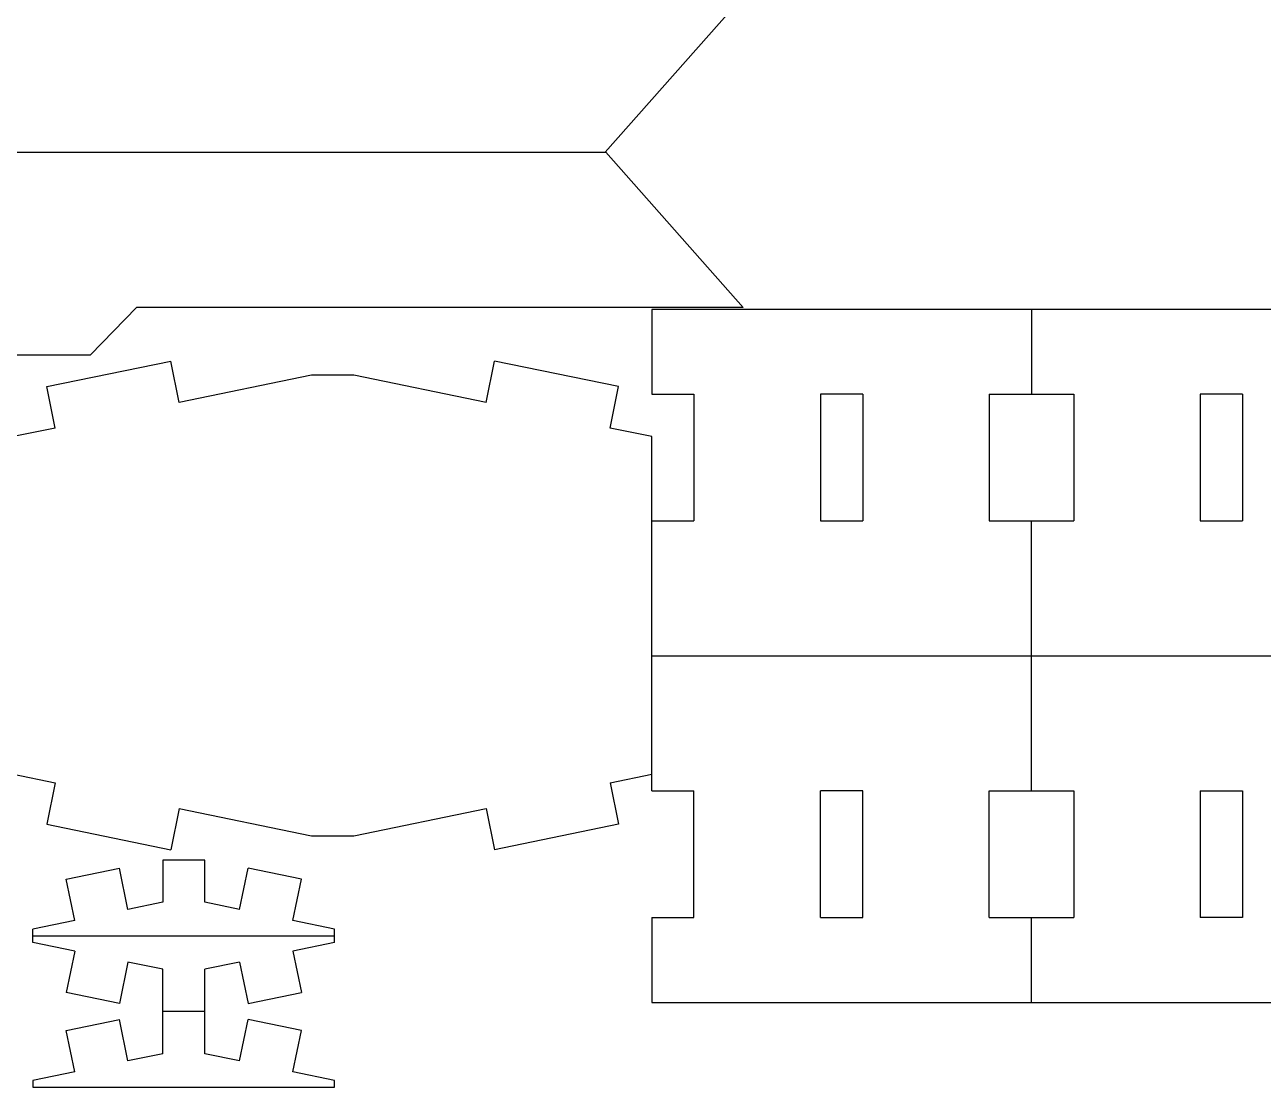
# Model space of a CAD drawing. Header units: inches. Extents: x -247 to 805, y -194 to 990.
# Drawn here: x 132.8 to 462.9, y 194.5 to 477.7 of the extents above; entities that cross this region are included whole.
import ezdxf

# ---------------------------------------------------------------- set-up
doc = ezdxf.new("R2010")
doc.units = ezdxf.units.IN
doc.header["$MEASUREMENT"] = 0
doc.layers.add('Capa 1', color=7, linetype='Continuous')

# ---------------------------------------------------------------- blocks, each defined once
blk = doc.blocks.new('block 145')
at = {"layer": 'Capa 1', "color": 7, "lineweight": 25, "true_color": 0xffffff}
blk.add_lwpolyline([(134.93, 196.28), (134.93, 194.48)], dxfattribs=at)
blk = doc.blocks.new('block 146')
at = {"layer": 'Capa 1', "color": 7, "lineweight": 25, "true_color": 0xffffff}
blk.add_lwpolyline([(134.93, 233.05), (134.93, 236.65)], dxfattribs=at)
blk = doc.blocks.new('block 147')
at = {"layer": 'Capa 1', "color": 7, "lineweight": 25, "true_color": 0xffffff}
blk.add_lwpolyline([(140.92, 275.62), (138.65, 264.6)], dxfattribs=at)
blk = doc.blocks.new('block 148')
at = {"layer": 'Capa 1', "color": 7, "lineweight": 25, "true_color": 0xffffff}
blk.add_lwpolyline([(146.09, 230.75), (143.82, 219.73)], dxfattribs=at)
blk = doc.blocks.new('block 173')
at = {"layer": 'Capa 1', "color": 7, "lineweight": 25, "true_color": 0xffffff}
blk.add_lwpolyline([(169.54, 255.04), (169.54, 243.79)], dxfattribs=at)
blk = doc.blocks.new('block 174')
at = {"layer": 'Capa 1', "color": 7, "lineweight": 25, "true_color": 0xffffff}
blk.add_lwpolyline([(169.54, 203.41), (169.54, 225.91)], dxfattribs=at)
blk = doc.blocks.new('block 175')
at = {"layer": 'Capa 1', "color": 7, "lineweight": 25, "true_color": 0xffffff}
blk.add_lwpolyline([(160.28, 227.82), (158.01, 216.8)], dxfattribs=at)
blk = doc.blocks.new('block 176')
at = {"layer": 'Capa 1', "color": 7, "lineweight": 25, "true_color": 0xffffff}
blk.add_lwpolyline([(173.98, 268.8), (171.71, 257.79)], dxfattribs=at)
blk = doc.blocks.new('block 177')
at = {"layer": 'Capa 1', "color": 7, "lineweight": 25, "true_color": 0xffffff}
blk.add_lwpolyline([(169.54, 203.41), (160.28, 201.5)], dxfattribs=at)
blk = doc.blocks.new('block 178')
at = {"layer": 'Capa 1', "color": 7, "lineweight": 25, "true_color": 0xffffff}
blk.add_lwpolyline([(146.09, 198.58), (134.93, 196.28)], dxfattribs=at)
blk = doc.blocks.new('block 180')
at = {"layer": 'Capa 1', "color": 7, "lineweight": 25, "true_color": 0xffffff}
blk.add_lwpolyline([(192.32, 216.8), (206.51, 219.73)], dxfattribs=at)
blk = doc.blocks.new('block 181')
at = {"layer": 'Capa 1', "color": 7, "lineweight": 25, "true_color": 0xffffff}
blk.add_lwpolyline([(143.82, 209.6), (158.01, 212.52)], dxfattribs=at)
blk = doc.blocks.new('block 189')
at = {"layer": 'Capa 1', "color": 7, "lineweight": 25, "true_color": 0xffffff}
blk.add_lwpolyline([(134.93, 194.48), (215.39, 194.48)], dxfattribs=at)
blk = doc.blocks.new('block 190')
at = {"layer": 'Capa 1', "color": 7, "lineweight": 25, "true_color": 0xffffff}
blk.add_lwpolyline([(180.79, 214.66), (169.54, 214.66)], dxfattribs=at)
blk = doc.blocks.new('block 197')
at = {"layer": 'Capa 1', "color": 7, "lineweight": 25, "true_color": 0xffffff}
blk.add_lwpolyline([(215.39, 196.28), (204.24, 198.58)], dxfattribs=at)
blk = doc.blocks.new('block 198')
at = {"layer": 'Capa 1', "color": 7, "lineweight": 25, "true_color": 0xffffff}
blk.add_lwpolyline([(190.04, 201.5), (180.79, 203.41)], dxfattribs=at)
blk = doc.blocks.new('block 199')
at = {"layer": 'Capa 1', "color": 7, "lineweight": 25, "true_color": 0xffffff}
blk.add_lwpolyline([(146.09, 198.58), (143.82, 209.6)], dxfattribs=at)
blk = doc.blocks.new('block 200')
at = {"layer": 'Capa 1', "color": 7, "lineweight": 25, "true_color": 0xffffff}
blk.add_lwpolyline([(146.09, 238.95), (143.82, 249.97)], dxfattribs=at)
blk = doc.blocks.new('block 201')
at = {"layer": 'Capa 1', "color": 7, "lineweight": 25, "true_color": 0xffffff}
blk.add_lwpolyline([(160.28, 201.5), (158.01, 212.52)], dxfattribs=at)
blk = doc.blocks.new('block 202')
at = {"layer": 'Capa 1', "color": 7, "lineweight": 25, "true_color": 0xffffff}
blk.add_lwpolyline([(160.28, 241.88), (158.01, 252.9)], dxfattribs=at)
blk = doc.blocks.new('block 205')
at = {"layer": 'Capa 1', "color": 7, "lineweight": 25, "true_color": 0xffffff}
blk.add_lwpolyline([(180.79, 203.41), (180.79, 225.91)], dxfattribs=at)
blk = doc.blocks.new('block 206')
at = {"layer": 'Capa 1', "color": 7, "lineweight": 25, "true_color": 0xffffff}
blk.add_lwpolyline([(180.79, 243.79), (180.79, 255.04)], dxfattribs=at)
blk = doc.blocks.new('block 208')
at = {"layer": 'Capa 1', "color": 7, "lineweight": 25, "true_color": 0xffffff}
blk.add_lwpolyline([(190.04, 241.88), (192.32, 252.9)], dxfattribs=at)
blk = doc.blocks.new('block 209')
at = {"layer": 'Capa 1', "color": 7, "lineweight": 25, "true_color": 0xffffff}
blk.add_lwpolyline([(190.04, 201.5), (192.32, 212.52)], dxfattribs=at)
blk = doc.blocks.new('block 210')
at = {"layer": 'Capa 1', "color": 7, "lineweight": 25, "true_color": 0xffffff}
blk.add_lwpolyline([(204.24, 238.95), (206.51, 249.97)], dxfattribs=at)
blk = doc.blocks.new('block 211')
at = {"layer": 'Capa 1', "color": 7, "lineweight": 25, "true_color": 0xffffff}
blk.add_lwpolyline([(204.24, 198.58), (206.51, 209.6)], dxfattribs=at)
blk = doc.blocks.new('block 213')
at = {"layer": 'Capa 1', "color": 7, "lineweight": 25, "true_color": 0xffffff}
blk.add_lwpolyline([(215.39, 233.05), (204.24, 230.75)], dxfattribs=at)
blk = doc.blocks.new('block 214')
at = {"layer": 'Capa 1', "color": 7, "lineweight": 25, "true_color": 0xffffff}
blk.add_lwpolyline([(190.04, 227.82), (180.79, 225.91)], dxfattribs=at)
blk = doc.blocks.new('block 216')
at = {"layer": 'Capa 1', "color": 7, "lineweight": 25, "true_color": 0xffffff}
blk.add_lwpolyline([(291.07, 264.6), (258.02, 257.79)], dxfattribs=at)
blk = doc.blocks.new('block 217')
at = {"layer": 'Capa 1', "color": 7, "lineweight": 25, "true_color": 0xffffff}
blk.add_lwpolyline([(169.54, 243.79), (160.28, 241.88)], dxfattribs=at)
blk = doc.blocks.new('block 218')
at = {"layer": 'Capa 1', "color": 7, "lineweight": 25, "true_color": 0xffffff}
blk.add_lwpolyline([(146.09, 238.95), (134.93, 236.65)], dxfattribs=at)
blk = doc.blocks.new('block 219')
at = {"layer": 'Capa 1', "color": 7, "lineweight": 25, "true_color": 0xffffff}
blk.add_lwpolyline([(299.91, 217.09), (502.41, 217.09)], dxfattribs=at)
blk = doc.blocks.new('block 220')
at = {"layer": 'Capa 1', "color": 7, "lineweight": 25, "true_color": 0xffffff}
blk.add_lwpolyline([(134.93, 234.85), (215.39, 234.85)], dxfattribs=at)
blk = doc.blocks.new('block 222')
at = {"layer": 'Capa 1', "color": 7, "lineweight": 25, "true_color": 0xffffff}
blk.add_lwpolyline([(457.41, 239.69), (446.16, 239.69)], dxfattribs=at)
blk = doc.blocks.new('block 223')
at = {"layer": 'Capa 1', "color": 7, "lineweight": 25, "true_color": 0xffffff}
blk.add_lwpolyline([(299.91, 239.69), (311.16, 239.69)], dxfattribs=at)
blk = doc.blocks.new('block 224')
at = {"layer": 'Capa 1', "color": 7, "lineweight": 25, "true_color": 0xffffff}
blk.add_lwpolyline([(344.91, 239.69), (356.16, 239.69)], dxfattribs=at)
blk = doc.blocks.new('block 225')
at = {"layer": 'Capa 1', "color": 7, "lineweight": 25, "true_color": 0xffffff}
blk.add_lwpolyline([(389.91, 239.69), (412.41, 239.69)], dxfattribs=at)
blk = doc.blocks.new('block 226')
at = {"layer": 'Capa 1', "color": 7, "lineweight": 25, "true_color": 0xffffff}
blk.add_lwpolyline([(158.01, 216.8), (143.82, 219.73)], dxfattribs=at)
blk = doc.blocks.new('block 227')
at = {"layer": 'Capa 1', "color": 7, "lineweight": 25, "true_color": 0xffffff}
blk.add_lwpolyline([(206.51, 209.6), (192.32, 212.52)], dxfattribs=at)
blk = doc.blocks.new('block 231')
at = {"layer": 'Capa 1', "color": 7, "lineweight": 25, "true_color": 0xffffff}
blk.add_lwpolyline([(169.54, 225.91), (160.28, 227.82)], dxfattribs=at)
blk = doc.blocks.new('block 232')
at = {"layer": 'Capa 1', "color": 7, "lineweight": 25, "true_color": 0xffffff}
blk.add_lwpolyline([(146.09, 230.75), (134.93, 233.05)], dxfattribs=at)
blk = doc.blocks.new('block 236')
at = {"layer": 'Capa 1', "color": 7, "lineweight": 25, "true_color": 0xffffff}
blk.add_lwpolyline([(140.92, 370.2), (138.65, 381.22)], dxfattribs=at)
blk = doc.blocks.new('block 237')
at = {"layer": 'Capa 1', "color": 7, "lineweight": 25, "true_color": 0xffffff}
blk.add_lwpolyline([(190.04, 227.82), (192.32, 216.8)], dxfattribs=at)
blk = doc.blocks.new('block 238')
at = {"layer": 'Capa 1', "color": 7, "lineweight": 25, "true_color": 0xffffff}
blk.add_lwpolyline([(215.39, 194.48), (215.39, 196.28)], dxfattribs=at)
blk = doc.blocks.new('block 239')
at = {"layer": 'Capa 1', "color": 7, "lineweight": 25, "true_color": 0xffffff}
blk.add_lwpolyline([(215.39, 233.05), (215.39, 236.65)], dxfattribs=at)
blk = doc.blocks.new('block 241')
at = {"layer": 'Capa 1', "color": 7, "lineweight": 25, "true_color": 0xffffff}
blk.add_lwpolyline([(255.74, 377.02), (258.02, 388.04)], dxfattribs=at)
blk = doc.blocks.new('block 245')
at = {"layer": 'Capa 1', "color": 7, "lineweight": 25, "true_color": 0xffffff}
blk.add_lwpolyline([(220.49, 261.53), (255.74, 268.8)], dxfattribs=at)
blk = doc.blocks.new('block 246')
at = {"layer": 'Capa 1', "color": 7, "lineweight": 25, "true_color": 0xffffff}
blk.add_lwpolyline([(288.8, 275.62), (299.91, 277.91)], dxfattribs=at)
blk = doc.blocks.new('block 247')
at = {"layer": 'Capa 1', "color": 7, "lineweight": 25, "true_color": 0xffffff}
blk.add_lwpolyline([(143.82, 249.97), (158.01, 252.9)], dxfattribs=at)
blk = doc.blocks.new('block 251')
at = {"layer": 'Capa 1', "color": 7, "lineweight": 25, "true_color": 0xffffff}
blk.add_lwpolyline([(180.79, 255.04), (169.54, 255.04)], dxfattribs=at)
blk = doc.blocks.new('block 256')
at = {"layer": 'Capa 1', "color": 7, "lineweight": 25, "true_color": 0xffffff}
blk.add_lwpolyline([(209.24, 261.53), (220.49, 261.53)], dxfattribs=at)
blk = doc.blocks.new('block 257')
at = {"layer": 'Capa 1', "color": 7, "lineweight": 25, "true_color": 0xffffff}
blk.add_lwpolyline([(215.39, 236.65), (204.24, 238.95)], dxfattribs=at)
blk = doc.blocks.new('block 258')
at = {"layer": 'Capa 1', "color": 7, "lineweight": 25, "true_color": 0xffffff}
blk.add_lwpolyline([(190.04, 241.88), (180.79, 243.79)], dxfattribs=at)
blk = doc.blocks.new('block 259')
at = {"layer": 'Capa 1', "color": 7, "lineweight": 25, "true_color": 0xffffff}
blk.add_lwpolyline([(206.51, 249.97), (192.32, 252.9)], dxfattribs=at)
blk = doc.blocks.new('block 260')
at = {"layer": 'Capa 1', "color": 7, "lineweight": 25, "true_color": 0xffffff}
blk.add_lwpolyline([(138.65, 264.6), (171.71, 257.79)], dxfattribs=at)
blk = doc.blocks.new('block 261')
at = {"layer": 'Capa 1', "color": 7, "lineweight": 25, "true_color": 0xffffff}
blk.add_lwpolyline([(173.98, 377.02), (171.71, 388.04)], dxfattribs=at)
blk = doc.blocks.new('block 262')
at = {"layer": 'Capa 1', "color": 7, "lineweight": 25, "true_color": 0xffffff}
blk.add_lwpolyline([(204.24, 230.75), (206.51, 219.73)], dxfattribs=at)
blk = doc.blocks.new('block 266')
at = {"layer": 'Capa 1', "color": 7, "lineweight": 25, "true_color": 0xffffff}
blk.add_lwpolyline([(288.8, 370.2), (291.07, 381.22)], dxfattribs=at)
blk = doc.blocks.new('block 273')
at = {"layer": 'Capa 1', "color": 7, "lineweight": 25, "true_color": 0xffffff}
blk.add_lwpolyline([(356.16, 273.44), (344.91, 273.44)], dxfattribs=at)
blk = doc.blocks.new('block 274')
at = {"layer": 'Capa 1', "color": 7, "lineweight": 25, "true_color": 0xffffff}
blk.add_lwpolyline([(299.91, 273.44), (311.16, 273.44)], dxfattribs=at)
blk = doc.blocks.new('block 275')
at = {"layer": 'Capa 1', "color": 7, "lineweight": 25, "true_color": 0xffffff}
blk.add_lwpolyline([(389.91, 273.44), (412.41, 273.44)], dxfattribs=at)
blk = doc.blocks.new('block 276')
at = {"layer": 'Capa 1', "color": 7, "lineweight": 25, "true_color": 0xffffff}
blk.add_lwpolyline([(446.16, 273.44), (457.41, 273.44)], dxfattribs=at)
blk = doc.blocks.new('block 277')
at = {"layer": 'Capa 1', "color": 7, "lineweight": 25, "true_color": 0xffffff}
blk.add_lwpolyline([(129.81, 277.91), (140.92, 275.62)], dxfattribs=at)
blk = doc.blocks.new('block 278')
at = {"layer": 'Capa 1', "color": 7, "lineweight": 25, "true_color": 0xffffff}
blk.add_lwpolyline([(173.98, 268.8), (209.24, 261.53)], dxfattribs=at)
blk = doc.blocks.new('block 285')
at = {"layer": 'Capa 1', "color": 7, "lineweight": 25, "true_color": 0xffffff}
blk.add_lwpolyline([(299.91, 309.44), (502.41, 309.44)], dxfattribs=at)
blk = doc.blocks.new('block 288')
at = {"layer": 'Capa 1', "color": 7, "lineweight": 25, "true_color": 0xffffff}
blk.add_lwpolyline([(255.74, 268.8), (258.02, 257.79)], dxfattribs=at)
blk = doc.blocks.new('block 291')
at = {"layer": 'Capa 1', "color": 7, "lineweight": 25, "true_color": 0xffffff}
blk.add_lwpolyline([(299.91, 401.78), (299.91, 379.19)], dxfattribs=at)
blk = doc.blocks.new('block 292')
at = {"layer": 'Capa 1', "color": 7, "lineweight": 25, "true_color": 0xffffff}
blk.add_lwpolyline([(299.91, 239.69), (299.91, 217.09)], dxfattribs=at)
blk = doc.blocks.new('block 293')
at = {"layer": 'Capa 1', "color": 7, "lineweight": 25, "true_color": 0xffffff}
blk.add_lwpolyline([(299.91, 273.44), (299.91, 367.91)], dxfattribs=at)
blk = doc.blocks.new('block 294')
at = {"layer": 'Capa 1', "color": 7, "lineweight": 25, "true_color": 0xffffff}
blk.add_lwpolyline([(311.16, 379.19), (311.16, 345.44)], dxfattribs=at)
blk = doc.blocks.new('block 295')
at = {"layer": 'Capa 1', "color": 7, "lineweight": 25, "true_color": 0xffffff}
blk.add_lwpolyline([(311.16, 239.69), (311.16, 273.44)], dxfattribs=at)
blk = doc.blocks.new('block 297')
at = {"layer": 'Capa 1', "color": 7, "lineweight": 25, "true_color": 0xffffff}
blk.add_lwpolyline([(299.91, 345.44), (311.16, 345.44)], dxfattribs=at)
blk = doc.blocks.new('block 298')
at = {"layer": 'Capa 1', "color": 7, "lineweight": 25, "true_color": 0xffffff}
blk.add_lwpolyline([(344.91, 345.44), (356.16, 345.44)], dxfattribs=at)
blk = doc.blocks.new('block 299')
at = {"layer": 'Capa 1', "color": 7, "lineweight": 25, "true_color": 0xffffff}
blk.add_lwpolyline([(389.91, 345.44), (412.41, 345.44)], dxfattribs=at)
blk = doc.blocks.new('block 300')
at = {"layer": 'Capa 1', "color": 7, "lineweight": 25, "true_color": 0xffffff}
blk.add_lwpolyline([(446.16, 345.44), (457.41, 345.44)], dxfattribs=at)
blk = doc.blocks.new('block 302')
at = {"layer": 'Capa 1', "color": 7, "lineweight": 25, "true_color": 0xffffff}
blk.add_lwpolyline([(288.8, 275.62), (291.07, 264.6)], dxfattribs=at)
blk = doc.blocks.new('block 306')
at = {"layer": 'Capa 1', "color": 7, "lineweight": 25, "true_color": 0xffffff}
blk.add_lwpolyline([(209.24, 384.29), (173.98, 377.02)], dxfattribs=at)
blk = doc.blocks.new('block 307')
at = {"layer": 'Capa 1', "color": 7, "lineweight": 25, "true_color": 0xffffff}
blk.add_lwpolyline([(140.92, 370.2), (129.81, 367.91)], dxfattribs=at)
blk = doc.blocks.new('block 308')
at = {"layer": 'Capa 1', "color": 7, "lineweight": 25, "true_color": 0xffffff}
blk.add_lwpolyline([(138.65, 381.22), (171.71, 388.04)], dxfattribs=at)
blk = doc.blocks.new('block 310')
at = {"layer": 'Capa 1', "color": 7, "lineweight": 25, "true_color": 0xffffff}
blk.add_lwpolyline([(457.41, 379.19), (446.16, 379.19)], dxfattribs=at)
blk = doc.blocks.new('block 311')
at = {"layer": 'Capa 1', "color": 7, "lineweight": 25, "true_color": 0xffffff}
blk.add_lwpolyline([(356.16, 379.19), (344.91, 379.19)], dxfattribs=at)
blk = doc.blocks.new('block 312')
at = {"layer": 'Capa 1', "color": 7, "lineweight": 25, "true_color": 0xffffff}
blk.add_lwpolyline([(299.91, 379.19), (311.16, 379.19)], dxfattribs=at)
blk = doc.blocks.new('block 313')
at = {"layer": 'Capa 1', "color": 7, "lineweight": 25, "true_color": 0xffffff}
blk.add_lwpolyline([(389.91, 379.19), (412.41, 379.19)], dxfattribs=at)
blk = doc.blocks.new('block 317')
at = {"layer": 'Capa 1', "color": 7, "lineweight": 25, "true_color": 0xffffff}
blk.add_lwpolyline([(344.91, 379.19), (344.91, 345.44)], dxfattribs=at)
blk = doc.blocks.new('block 318')
at = {"layer": 'Capa 1', "color": 7, "lineweight": 25, "true_color": 0xffffff}
blk.add_lwpolyline([(344.91, 239.69), (344.91, 273.44)], dxfattribs=at)
blk = doc.blocks.new('block 319')
at = {"layer": 'Capa 1', "color": 7, "lineweight": 25, "true_color": 0xffffff}
blk.add_lwpolyline([(356.16, 379.19), (356.16, 345.44)], dxfattribs=at)
blk = doc.blocks.new('block 320')
at = {"layer": 'Capa 1', "color": 7, "lineweight": 25, "true_color": 0xffffff}
blk.add_lwpolyline([(356.16, 239.69), (356.16, 273.44)], dxfattribs=at)
blk = doc.blocks.new('block 324')
at = {"layer": 'Capa 1', "color": 7, "lineweight": 25, "true_color": 0xffffff}
blk.add_lwpolyline([(220.49, 384.29), (209.24, 384.29)], dxfattribs=at)
blk = doc.blocks.new('block 327')
at = {"layer": 'Capa 1', "color": 7, "lineweight": 25, "true_color": 0xffffff}
blk.add_lwpolyline([(502.41, 401.78), (299.91, 401.78)], dxfattribs=at)
blk = doc.blocks.new('block 328')
at = {"layer": 'Capa 1', "color": 7, "lineweight": 25, "true_color": 0xffffff}
blk.add_lwpolyline([(299.91, 367.91), (288.8, 370.2)], dxfattribs=at)
blk = doc.blocks.new('block 329')
at = {"layer": 'Capa 1', "color": 7, "lineweight": 25, "true_color": 0xffffff}
blk.add_lwpolyline([(255.74, 377.02), (220.49, 384.29)], dxfattribs=at)
blk = doc.blocks.new('block 330')
at = {"layer": 'Capa 1', "color": 7, "lineweight": 25, "true_color": 0xffffff}
blk.add_lwpolyline([(291.07, 381.22), (258.02, 388.04)], dxfattribs=at)
blk = doc.blocks.new('block 331')
at = {"layer": 'Capa 1', "color": 7, "lineweight": 25, "true_color": 0xffffff}
blk.add_lwpolyline([(389.91, 379.19), (389.91, 345.44)], dxfattribs=at)
blk = doc.blocks.new('block 332')
at = {"layer": 'Capa 1', "color": 7, "lineweight": 25, "true_color": 0xffffff}
blk.add_lwpolyline([(389.91, 239.69), (389.91, 273.44)], dxfattribs=at)
blk = doc.blocks.new('block 337')
at = {"layer": 'Capa 1', "color": 7, "lineweight": 25, "true_color": 0xffffff}
blk.add_lwpolyline([(401.16, 401.78), (401.16, 379.19)], dxfattribs=at)
blk = doc.blocks.new('block 338')
at = {"layer": 'Capa 1', "color": 7, "lineweight": 25, "true_color": 0xffffff}
blk.add_lwpolyline([(401.16, 217.09), (401.16, 239.69)], dxfattribs=at)
blk = doc.blocks.new('block 339')
at = {"layer": 'Capa 1', "color": 7, "lineweight": 25, "true_color": 0xffffff}
blk.add_lwpolyline([(401.16, 273.44), (401.16, 345.44)], dxfattribs=at)
blk = doc.blocks.new('block 340')
at = {"layer": 'Capa 1', "color": 7, "lineweight": 25, "true_color": 0xffffff}
blk.add_lwpolyline([(412.41, 379.19), (412.41, 345.44)], dxfattribs=at)
blk = doc.blocks.new('block 341')
at = {"layer": 'Capa 1', "color": 7, "lineweight": 25, "true_color": 0xffffff}
blk.add_lwpolyline([(412.41, 273.44), (412.41, 239.69)], dxfattribs=at)
blk = doc.blocks.new('block 343')
at = {"layer": 'Capa 1', "color": 7, "lineweight": 25, "true_color": 0xffffff}
blk.add_lwpolyline([(446.16, 379.19), (446.16, 345.44)], dxfattribs=at)
blk = doc.blocks.new('block 344')
at = {"layer": 'Capa 1', "color": 7, "lineweight": 25, "true_color": 0xffffff}
blk.add_lwpolyline([(446.16, 273.44), (446.16, 239.69)], dxfattribs=at)
blk = doc.blocks.new('block 345')
at = {"layer": 'Capa 1', "color": 7, "lineweight": 25, "true_color": 0xffffff}
blk.add_lwpolyline([(457.41, 379.19), (457.41, 345.44)], dxfattribs=at)
blk = doc.blocks.new('block 346')
at = {"layer": 'Capa 1', "color": 7, "lineweight": 25, "true_color": 0xffffff}
blk.add_lwpolyline([(457.41, 273.44), (457.41, 239.69)], dxfattribs=at)
blk = doc.blocks.new('block 403')
at = {"layer": 'Capa 1', "color": 7, "lineweight": 25, "true_color": 0xffffff}
blk.add_lwpolyline([(324.28, 402.35), (162.54, 402.35)], dxfattribs=at)
blk = doc.blocks.new('block 414')
at = {"layer": 'Capa 1', "color": 7, "lineweight": 25, "true_color": 0xffffff}
blk.add_lwpolyline([(287.66, 443.75), (324.28, 402.35)], dxfattribs=at)
blk = doc.blocks.new('block 435')
at = {"layer": 'Capa 1', "color": 7, "lineweight": 25, "true_color": 0xffffff}
blk.add_lwpolyline([(162.54, 402.35), (150.3, 389.72)], dxfattribs=at)
blk = doc.blocks.new('block 447')
at = {"layer": 'Capa 1', "color": 7, "lineweight": 25, "true_color": 0xffffff}
blk.add_lwpolyline([(287.52, 443.75), (324.14, 485.15)], dxfattribs=at)
blk = doc.blocks.new('block 2')
at = {"layer": 'Capa 1'}
for name in ['block 447', 'block 414', 'block 435', 'block 403', 'block 291', 'block 327', 'block 337', 'block 308', 'block 261', 'block 241', 'block 330', 'block 306', 'block 324', 'block 329', 'block 236', 'block 266', 'block 312', 'block 294', 'block 311', 'block 317', 'block 319', 'block 313', 'block 331', 'block 340', 'block 310', 'block 343', 'block 345', 'block 307', 'block 328', 'block 293', 'block 297', 'block 298', 'block 299', 'block 339', 'block 300', 'block 285', 'block 277', 'block 246', 'block 147', 'block 302', 'block 274', 'block 295', 'block 273', 'block 318', 'block 320', 'block 275', 'block 332', 'block 341', 'block 276', 'block 344', 'block 346', 'block 176', 'block 278', 'block 245', 'block 288', 'block 260', 'block 216', 'block 256', 'block 173', 'block 251', 'block 206', 'block 247', 'block 202', 'block 208', 'block 259', 'block 200', 'block 210', 'block 217', 'block 258', 'block 218', 'block 257', 'block 223', 'block 292', 'block 224', 'block 225', 'block 338', 'block 222', 'block 146', 'block 220', 'block 239', 'block 232', 'block 213', 'block 148', 'block 175', 'block 231', 'block 214', 'block 237', 'block 262', 'block 174', 'block 205', 'block 226', 'block 180', 'block 190', 'block 219', 'block 181', 'block 201', 'block 209', 'block 227', 'block 199', 'block 211', 'block 177', 'block 198', 'block 178', 'block 197', 'block 145', 'block 238', 'block 189']:
    blk.add_blockref(name, (0, 0), dxfattribs=at)
blk = doc.blocks.new('block 1045')
at = {"layer": 'Capa 1', "color": 7, "lineweight": 25, "true_color": 0xffffff}
blk.add_lwpolyline([(68.26, 389.72), (150.3, 389.72)], dxfattribs=at)
blk = doc.blocks.new('block 1061')
at = {"layer": 'Capa 1', "color": 7, "lineweight": 25, "true_color": 0xffffff}
blk.add_lwpolyline([(68.12, 443.75), (287.66, 443.75)], dxfattribs=at)
blk = doc.blocks.new('block 984')
at = {"layer": 'Capa 1'}
for name in ['block 1061', 'block 1045']:
    blk.add_blockref(name, (0, 0), dxfattribs=at)

msp = doc.modelspace()

# ---------------------------------------------------------------- block references
at = {"layer": 'Capa 1'}
for name in ['block 984', 'block 2']:
    msp.add_blockref(name, (0, 0), dxfattribs=at)

doc.saveas('drawing.dxf')
